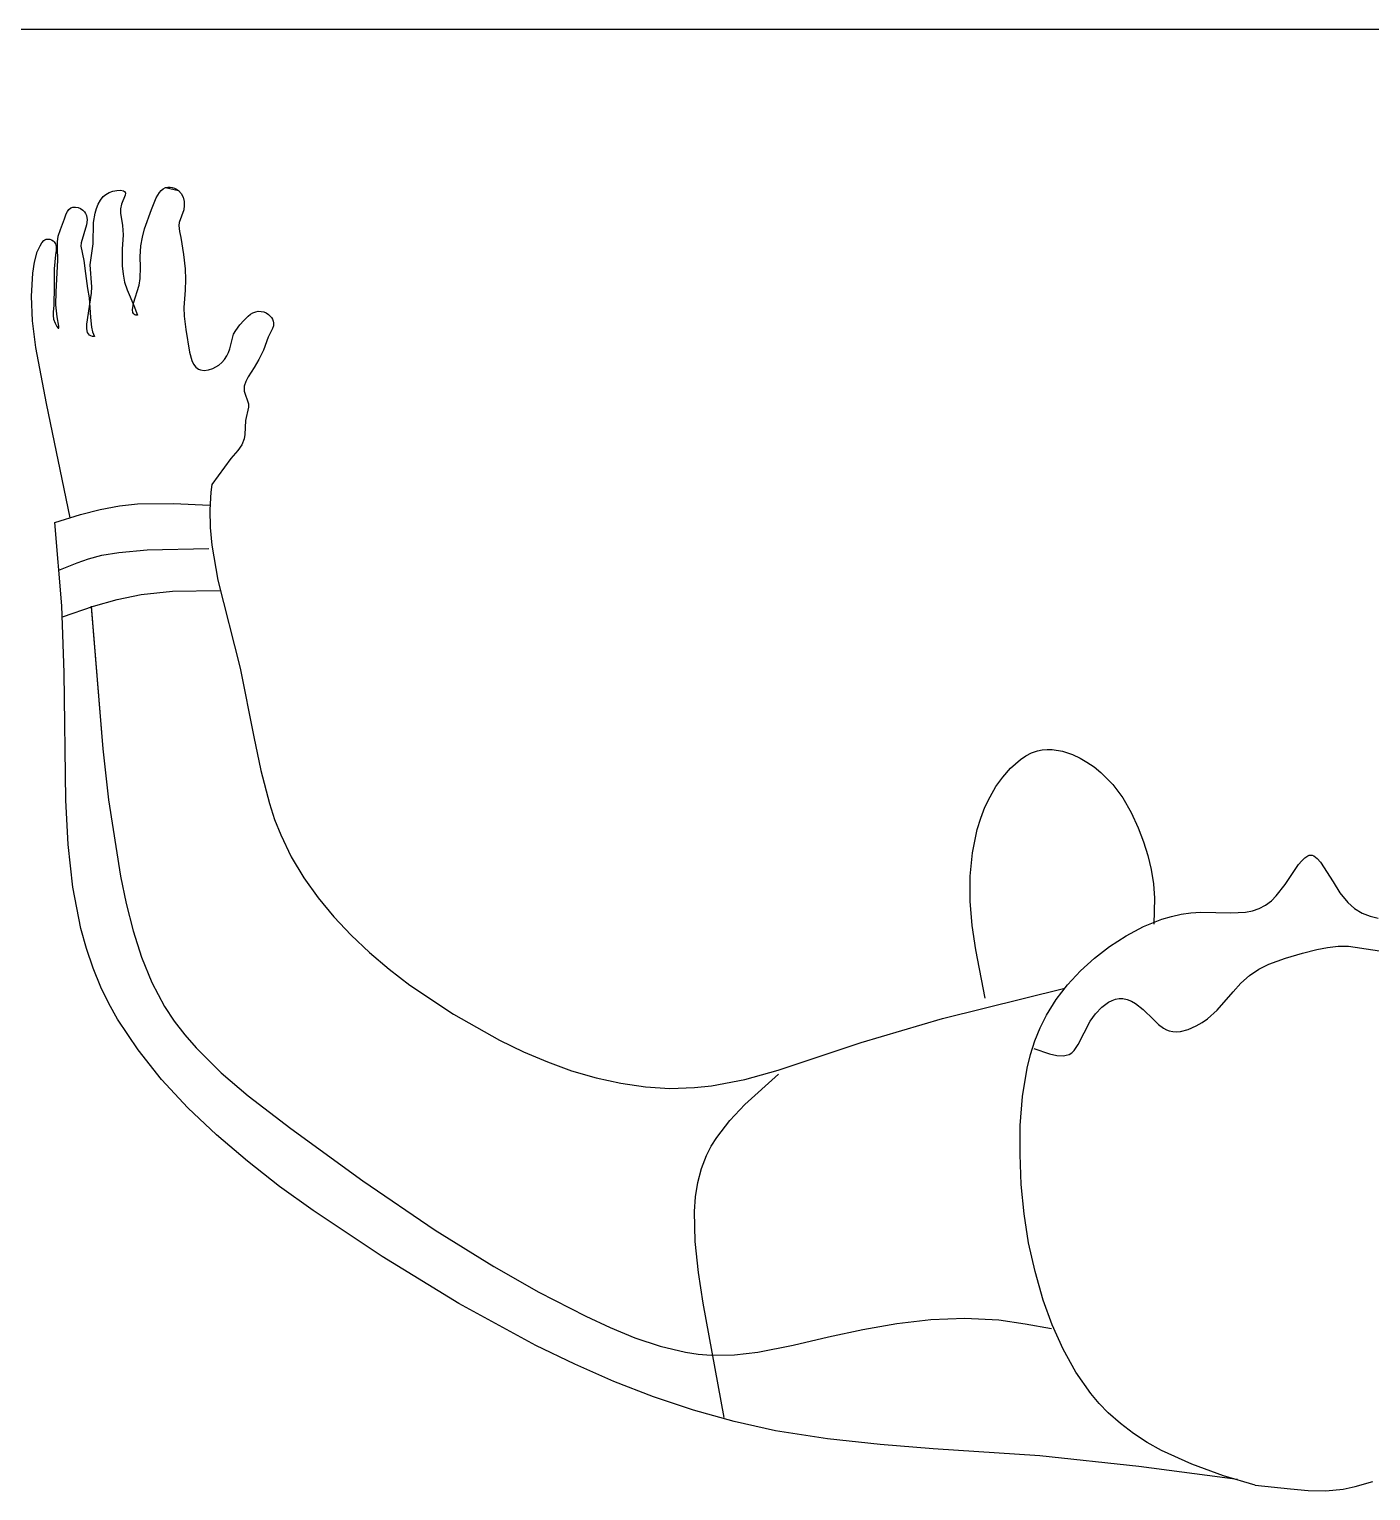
# Model space of a CAD drawing. Header units: metres. Extents: x 151 to 270, y 180 to 223.
# Drawn here: x 175.4217 to 175.6983, y 209.5514 to 209.8528 of the extents above; entities that cross this region are included whole.
import ezdxf

# ---------------------------------------------------------------- set-up
doc = ezdxf.new("R2010")
doc.units = ezdxf.units.M
doc.layers.add('1-AREA DE PRODUCCION', color=7, linetype='Continuous')

msp = doc.modelspace()

# ---------------------------------------------------------------- linework, layer by layer
at = {"layer": '1-AREA DE PRODUCCION', "color": 0}
msp.add_line((174.46996, 209.85282), (175.97515, 209.85282), dxfattribs=at)
at = {"layer": '1-AREA DE PRODUCCION', "color": 0, "lineweight": -2}
for p, q in [((175.4369, 209.81829), (175.43745, 209.81876)), ((175.4369, 209.81829), (175.43745, 209.81876)), ((175.43745, 209.81876), (175.43814, 209.81915)), ((175.43745, 209.81876), (175.43814, 209.81915)), ((175.43814, 209.81915), (175.43891, 209.81942)), ((175.43814, 209.81915), (175.43891, 209.81942)), ((175.43891, 209.81942), (175.43973, 209.81959)), ((175.43891, 209.81942), (175.43973, 209.81959)), ((175.43973, 209.81959), (175.4405, 209.81962)), ((175.43973, 209.81959), (175.4405, 209.81962)), ((175.4405, 209.81962), (175.44112, 209.81951)), ((175.4405, 209.81962), (175.44112, 209.81951)), ((175.44146, 209.81862), (175.44068, 209.81671)), ((175.44146, 209.81862), (175.44068, 209.81671)), ((175.44112, 209.81951), (175.44133, 209.81938)), ((175.44112, 209.81951), (175.44133, 209.81938)), ((175.44133, 209.81938), (175.44141, 209.8193)), ((175.44133, 209.81938), (175.44141, 209.8193)), ((175.44141, 209.8193), (175.44147, 209.81921)), ((175.44141, 209.8193), (175.44147, 209.81921)), ((175.44151, 209.81904), (175.44146, 209.81862)), ((175.44151, 209.81904), (175.44146, 209.81862)), ((175.44147, 209.81921), (175.44151, 209.81904)), ((175.44147, 209.81921), (175.44151, 209.81904)), ((175.44786, 209.81807), (175.44851, 209.81913)), ((175.44786, 209.81807), (175.44851, 209.81913)), ((175.44851, 209.81913), (175.44888, 209.81957)), ((175.44851, 209.81913), (175.44888, 209.81957)), ((175.44888, 209.81957), (175.4493, 209.81992)), ((175.44888, 209.81957), (175.4493, 209.81992)), ((175.4493, 209.81992), (175.44975, 209.82016)), ((175.4493, 209.81992), (175.44975, 209.82016)), ((175.44974, 209.82016), (175.45245, 209.81955)), ((175.44974, 209.82016), (175.45245, 209.81955)), ((175.44975, 209.82016), (175.45026, 209.82028)), ((175.44975, 209.82016), (175.45026, 209.82028)), ((175.45026, 209.82028), (175.45071, 209.82028)), ((175.45026, 209.82028), (175.45071, 209.82028)), ((175.45071, 209.82028), (175.45116, 209.8202)), ((175.45071, 209.82028), (175.45116, 209.8202)), ((175.45116, 209.8202), (175.45161, 209.82005)), ((175.45116, 209.8202), (175.45161, 209.82005)), ((175.45161, 209.82005), (175.45205, 209.81983)), ((175.45161, 209.82005), (175.45205, 209.81983)), ((175.45205, 209.81983), (175.45244, 209.81955)), ((175.45205, 209.81983), (175.45244, 209.81955)), ((175.45244, 209.81955), (175.45301, 209.81892)), ((175.45244, 209.81955), (175.45301, 209.81892)), ((175.45301, 209.81892), (175.45339, 209.81816)), ((175.45301, 209.81892), (175.45339, 209.81816)), ((175.42953, 209.81525), (175.42982, 209.81566)), ((175.42953, 209.81525), (175.42982, 209.81566)), ((175.42982, 209.81566), (175.43021, 209.81596)), ((175.42982, 209.81566), (175.43021, 209.81596)), ((175.43021, 209.81596), (175.43067, 209.81611)), ((175.43021, 209.81596), (175.43067, 209.81611)), ((175.43067, 209.81611), (175.43119, 209.81613)), ((175.43067, 209.81611), (175.43119, 209.81613)), ((175.43119, 209.81613), (175.43174, 209.81604)), ((175.43119, 209.81613), (175.43174, 209.81604)), ((175.43174, 209.81604), (175.43226, 209.81583)), ((175.43174, 209.81604), (175.43226, 209.81583)), ((175.43226, 209.81583), (175.43271, 209.81553)), ((175.43226, 209.81583), (175.43271, 209.81553)), ((175.43523, 209.81488), (175.43551, 209.81583)), ((175.43523, 209.81488), (175.43551, 209.81583)), ((175.43551, 209.81583), (175.43587, 209.81672)), ((175.43551, 209.81583), (175.43587, 209.81672)), ((175.43587, 209.81672), (175.43633, 209.81755)), ((175.43587, 209.81672), (175.43633, 209.81755)), ((175.43633, 209.81755), (175.4369, 209.81829)), ((175.43633, 209.81755), (175.4369, 209.81829)), ((175.44048, 209.81578), (175.44047, 209.81489)), ((175.44048, 209.81578), (175.44047, 209.81489)), ((175.44068, 209.81671), (175.44048, 209.81578)), ((175.44068, 209.81671), (175.44048, 209.81578)), ((175.44542, 209.81164), (175.44685, 209.81563)), ((175.44542, 209.81164), (175.44685, 209.81563)), ((175.44685, 209.81563), (175.44786, 209.81807)), ((175.44685, 209.81563), (175.44786, 209.81807)), ((175.45351, 209.8156), (175.45256, 209.81296)), ((175.45351, 209.8156), (175.45256, 209.81296)), ((175.45339, 209.81816), (175.4536, 209.81732)), ((175.45339, 209.81816), (175.4536, 209.81732)), ((175.45364, 209.81645), (175.45351, 209.8156)), ((175.45364, 209.81645), (175.45351, 209.8156)), ((175.4536, 209.81732), (175.45364, 209.81645)), ((175.4536, 209.81732), (175.45364, 209.81645)), ((175.42807, 209.81152), (175.42891, 209.81369)), ((175.42807, 209.81152), (175.42891, 209.81369)), ((175.42891, 209.81369), (175.4293, 209.81477)), ((175.42891, 209.81369), (175.4293, 209.81477)), ((175.4293, 209.81477), (175.42953, 209.81525)), ((175.4293, 209.81477), (175.42953, 209.81525)), ((175.43271, 209.81553), (175.43303, 209.81519)), ((175.43271, 209.81553), (175.43303, 209.81519)), ((175.43303, 209.81519), (175.43327, 209.8148)), ((175.43303, 209.81519), (175.43327, 209.8148)), ((175.43327, 209.8148), (175.43344, 209.81438)), ((175.43327, 209.8148), (175.43344, 209.81438)), ((175.43344, 209.81438), (175.43358, 209.81348)), ((175.43344, 209.81438), (175.43358, 209.81348)), ((175.43358, 209.81348), (175.43348, 209.81251)), ((175.43358, 209.81348), (175.43348, 209.81251)), ((175.43483, 209.80854), (175.43492, 209.81294)), ((175.43483, 209.80854), (175.43492, 209.81294)), ((175.43492, 209.81294), (175.43523, 209.81488)), ((175.43492, 209.81294), (175.43523, 209.81488)), ((175.44047, 209.81489), (175.44092, 209.81233)), ((175.44047, 209.81489), (175.44092, 209.81233)), ((175.45256, 209.81296), (175.45251, 209.81237)), ((175.45256, 209.81296), (175.45251, 209.81237)), ((175.42516, 209.80952), (175.42551, 209.80954)), ((175.42516, 209.80952), (175.42551, 209.80954)), ((175.42551, 209.80954), (175.42587, 209.8095)), ((175.42551, 209.80954), (175.42587, 209.8095)), ((175.42749, 209.80895), (175.42765, 209.81013)), ((175.42749, 209.80895), (175.42765, 209.81013)), ((175.42765, 209.81013), (175.42807, 209.81152)), ((175.42765, 209.81013), (175.42807, 209.81152)), ((175.43348, 209.81251), (175.43233, 209.80878)), ((175.43348, 209.81251), (175.43233, 209.80878)), ((175.44102, 209.81041), (175.44084, 209.80746)), ((175.44102, 209.81041), (175.44084, 209.80746)), ((175.44092, 209.81233), (175.44102, 209.81041)), ((175.44092, 209.81233), (175.44102, 209.81041)), ((175.44469, 209.80818), (175.44499, 209.80994)), ((175.44469, 209.80818), (175.44499, 209.80994)), ((175.44499, 209.80994), (175.44542, 209.81164)), ((175.44499, 209.80994), (175.44542, 209.81164)), ((175.45251, 209.81237), (175.45266, 209.81112)), ((175.45251, 209.81237), (175.45266, 209.81112)), ((175.45266, 209.81112), (175.45294, 209.80986)), ((175.45266, 209.81112), (175.45294, 209.80986)), ((175.45294, 209.80986), (175.4535, 209.80635)), ((175.45294, 209.80986), (175.4535, 209.80635)), ((175.42274, 209.80476), (175.42327, 209.80689)), ((175.42274, 209.80476), (175.42327, 209.80689)), ((175.42327, 209.80689), (175.4239, 209.80817)), ((175.42327, 209.80689), (175.4239, 209.80817)), ((175.4239, 209.80817), (175.42423, 209.80878)), ((175.4239, 209.80817), (175.42423, 209.80878)), ((175.42423, 209.80878), (175.42464, 209.80925)), ((175.42423, 209.80878), (175.42464, 209.80925)), ((175.42464, 209.80925), (175.42488, 209.80941)), ((175.42464, 209.80925), (175.42488, 209.80941)), ((175.42488, 209.80941), (175.42516, 209.80952)), ((175.42488, 209.80941), (175.42516, 209.80952)), ((175.42587, 209.8095), (175.42623, 209.80938)), ((175.42587, 209.8095), (175.42623, 209.80938)), ((175.42623, 209.80938), (175.42656, 209.8092)), ((175.42623, 209.80938), (175.42656, 209.8092)), ((175.42656, 209.8092), (175.42683, 209.80898)), ((175.42656, 209.8092), (175.42683, 209.80898)), ((175.42683, 209.80898), (175.4271, 209.80854)), ((175.42683, 209.80898), (175.4271, 209.80854)), ((175.42718, 209.80718), (175.42705, 209.8063)), ((175.42718, 209.80718), (175.42705, 209.8063)), ((175.4271, 209.80854), (175.42721, 209.80803)), ((175.4271, 209.80854), (175.42721, 209.80803)), ((175.42721, 209.80803), (175.42718, 209.80718)), ((175.42721, 209.80803), (175.42718, 209.80718)), ((175.42747, 209.80772), (175.42749, 209.80895)), ((175.42747, 209.80772), (175.42749, 209.80895)), ((175.42756, 209.80517), (175.42747, 209.80772)), ((175.42756, 209.80517), (175.42747, 209.80772)), ((175.43233, 209.80878), (175.43232, 209.80806)), ((175.43233, 209.80878), (175.43232, 209.80806)), ((175.43232, 209.80806), (175.43289, 209.80512)), ((175.43232, 209.80806), (175.43289, 209.80512)), ((175.43424, 209.80423), (175.43483, 209.80854)), ((175.43424, 209.80423), (175.43483, 209.80854)), ((175.44084, 209.80746), (175.44083, 209.80402)), ((175.44084, 209.80746), (175.44083, 209.80402)), ((175.44453, 209.80589), (175.44469, 209.80818)), ((175.44453, 209.80589), (175.44469, 209.80818)), ((175.42237, 209.80253), (175.42274, 209.80476)), ((175.42237, 209.80253), (175.42274, 209.80476)), ((175.42705, 209.8063), (175.42677, 209.80339)), ((175.42705, 209.8063), (175.42677, 209.80339)), ((175.42718, 209.79866), (175.42756, 209.80517)), ((175.42718, 209.79866), (175.42756, 209.80517)), ((175.43289, 209.80512), (175.43327, 209.80245)), ((175.43289, 209.80512), (175.43327, 209.80245)), ((175.43456, 209.79972), (175.43424, 209.80423)), ((175.43456, 209.79972), (175.43424, 209.80423)), ((175.44083, 209.80402), (175.44101, 209.80233)), ((175.44083, 209.80402), (175.44101, 209.80233)), ((175.44463, 209.80374), (175.44453, 209.80589)), ((175.44463, 209.80374), (175.44453, 209.80589)), ((175.44456, 209.8014), (175.44463, 209.80374)), ((175.44456, 209.8014), (175.44463, 209.80374)), ((175.4535, 209.80635), (175.45378, 209.80342)), ((175.4535, 209.80635), (175.45378, 209.80342)), ((175.42209, 209.79777), (175.42237, 209.80253)), ((175.42209, 209.79777), (175.42237, 209.80253)), ((175.42677, 209.80339), (175.42683, 209.79971)), ((175.42677, 209.80339), (175.42683, 209.79971)), ((175.43327, 209.80245), (175.43366, 209.79935)), ((175.43327, 209.80245), (175.43366, 209.79935)), ((175.44101, 209.80233), (175.44133, 209.80067)), ((175.44101, 209.80233), (175.44133, 209.80067)), ((175.44133, 209.80067), (175.44182, 209.79906)), ((175.44133, 209.80067), (175.44182, 209.79906)), ((175.4443, 209.80002), (175.44456, 209.8014)), ((175.4443, 209.80002), (175.44456, 209.8014)), ((175.45378, 209.80342), (175.45388, 209.8012)), ((175.45378, 209.80342), (175.45388, 209.8012)), ((175.45388, 209.8012), (175.45381, 209.79899)), ((175.45388, 209.8012), (175.45381, 209.79899)), ((175.42233, 209.79265), (175.42209, 209.79777)), ((175.42233, 209.79265), (175.42209, 209.79777)), ((175.42683, 209.79971), (175.42673, 209.79589)), ((175.42683, 209.79971), (175.42673, 209.79589)), ((175.42713, 209.79595), (175.42718, 209.79866)), ((175.42713, 209.79595), (175.42718, 209.79866)), ((175.43352, 209.79199), (175.43451, 209.79837)), ((175.43352, 209.79199), (175.43451, 209.79837)), ((175.43366, 209.79935), (175.43403, 209.79745)), ((175.43366, 209.79935), (175.43403, 209.79745)), ((175.43451, 209.79837), (175.43456, 209.79972)), ((175.43451, 209.79837), (175.43456, 209.79972)), ((175.44182, 209.79906), (175.44321, 209.79584)), ((175.44182, 209.79906), (175.44321, 209.79584)), ((175.44319, 209.7963), (175.4443, 209.80002)), ((175.44319, 209.7963), (175.4443, 209.80002)), ((175.45381, 209.79899), (175.45353, 209.79545)), ((175.45381, 209.79899), (175.45353, 209.79545)), ((175.42658, 209.79448), (175.42657, 209.79376)), ((175.42658, 209.79448), (175.42657, 209.79376)), ((175.42673, 209.79589), (175.42658, 209.79448)), ((175.42673, 209.79589), (175.42658, 209.79448)), ((175.42744, 209.79351), (175.42713, 209.79595)), ((175.42744, 209.79351), (175.42713, 209.79595)), ((175.43403, 209.79745), (175.43429, 209.7934)), ((175.43403, 209.79745), (175.43429, 209.7934)), ((175.44298, 209.79493), (175.44319, 209.7963)), ((175.44298, 209.79493), (175.44319, 209.7963)), ((175.44304, 209.79441), (175.44298, 209.79493)), ((175.44304, 209.79441), (175.44298, 209.79493)), ((175.44321, 209.79584), (175.44395, 209.79382)), ((175.44321, 209.79584), (175.44395, 209.79382)), ((175.45353, 209.79545), (175.45362, 209.79363)), ((175.45353, 209.79545), (175.45362, 209.79363)), ((175.46779, 209.79436), (175.46836, 209.79457)), ((175.46779, 209.79436), (175.46836, 209.79457)), ((175.46836, 209.79457), (175.4689, 209.79466)), ((175.46836, 209.79457), (175.4689, 209.79466)), ((175.4689, 209.79466), (175.46946, 209.79464)), ((175.4689, 209.79466), (175.46946, 209.79464)), ((175.46946, 209.79464), (175.47002, 209.79453)), ((175.46946, 209.79464), (175.47002, 209.79453)), ((175.47002, 209.79453), (175.47055, 209.79431)), ((175.47002, 209.79453), (175.47055, 209.79431)), ((175.423, 209.78721), (175.42233, 209.79265)), ((175.423, 209.78721), (175.42233, 209.79265)), ((175.42657, 209.79376), (175.42669, 209.79301)), ((175.42657, 209.79376), (175.42669, 209.79301)), ((175.42669, 209.79301), (175.42697, 209.79221)), ((175.42669, 209.79301), (175.42697, 209.79221)), ((175.42697, 209.79221), (175.42733, 209.79154)), ((175.42697, 209.79221), (175.42733, 209.79154)), ((175.42733, 209.79154), (175.42765, 209.79117)), ((175.42733, 209.79154), (175.42765, 209.79117)), ((175.42776, 209.79155), (175.42744, 209.79351)), ((175.42776, 209.79155), (175.42744, 209.79351)), ((175.42775, 209.79123), (175.42776, 209.79155)), ((175.42775, 209.79123), (175.42776, 209.79155)), ((175.43353, 209.79104), (175.43352, 209.79199)), ((175.43353, 209.79104), (175.43352, 209.79199)), ((175.43429, 209.7934), (175.4345, 209.79138)), ((175.43429, 209.7934), (175.4345, 209.79138)), ((175.44313, 209.7942), (175.44304, 209.79441)), ((175.44313, 209.7942), (175.44304, 209.79441)), ((175.44326, 209.79403), (175.44313, 209.7942)), ((175.44326, 209.79403), (175.44313, 209.7942)), ((175.44344, 209.79391), (175.44326, 209.79403)), ((175.44344, 209.79391), (175.44326, 209.79403)), ((175.44367, 209.79384), (175.44344, 209.79391)), ((175.44367, 209.79384), (175.44344, 209.79391)), ((175.44395, 209.79382), (175.44367, 209.79384)), ((175.44395, 209.79382), (175.44367, 209.79384)), ((175.45362, 209.79363), (175.45396, 209.79092)), ((175.45362, 209.79363), (175.45396, 209.79092)), ((175.46423, 209.79072), (175.46508, 209.79184)), ((175.46423, 209.79072), (175.46508, 209.79184)), ((175.46508, 209.79184), (175.46589, 209.79276)), ((175.46508, 209.79184), (175.46589, 209.79276)), ((175.46589, 209.79276), (175.46678, 209.79365)), ((175.46589, 209.79276), (175.46678, 209.79365)), ((175.46678, 209.79365), (175.46727, 209.79404)), ((175.46678, 209.79365), (175.46727, 209.79404)), ((175.46727, 209.79404), (175.46779, 209.79436)), ((175.46727, 209.79404), (175.46779, 209.79436)), ((175.47055, 209.79431), (175.47103, 209.79401)), ((175.47055, 209.79431), (175.47103, 209.79401)), ((175.47103, 209.79401), (175.47162, 209.79338)), ((175.47103, 209.79401), (175.47162, 209.79338)), ((175.47162, 209.79338), (175.47184, 209.79302)), ((175.47162, 209.79338), (175.47184, 209.79302)), ((175.47184, 209.79302), (175.47198, 209.79264)), ((175.47184, 209.79302), (175.47198, 209.79264)), ((175.47202, 209.79166), (175.47184, 209.79107)), ((175.47202, 209.79166), (175.47184, 209.79107)), ((175.47198, 209.79264), (175.47206, 209.79225)), ((175.47198, 209.79264), (175.47206, 209.79225)), ((175.47206, 209.79225), (175.47202, 209.79166)), ((175.47206, 209.79225), (175.47202, 209.79166)), ((175.42765, 209.79117), (175.42767, 209.79116)), ((175.42765, 209.79117), (175.42767, 209.79116)), ((175.42767, 209.79116), (175.42769, 209.79116)), ((175.42767, 209.79116), (175.42769, 209.79116)), ((175.42769, 209.79116), (175.4277, 209.79116)), ((175.42769, 209.79116), (175.4277, 209.79116)), ((175.4277, 209.79116), (175.42771, 209.79117)), ((175.4277, 209.79116), (175.42771, 209.79117)), ((175.42771, 209.79117), (175.42773, 209.79119)), ((175.42771, 209.79117), (175.42773, 209.79119)), ((175.42773, 209.79119), (175.42775, 209.79123)), ((175.42773, 209.79119), (175.42775, 209.79123)), ((175.4337, 209.79028), (175.43353, 209.79104)), ((175.4337, 209.79028), (175.43353, 209.79104)), ((175.43385, 209.78998), (175.4337, 209.79028)), ((175.43385, 209.78998), (175.4337, 209.79028)), ((175.43406, 209.78973), (175.43385, 209.78998)), ((175.43406, 209.78973), (175.43385, 209.78998)), ((175.43434, 209.78956), (175.43406, 209.78973)), ((175.43434, 209.78956), (175.43406, 209.78973)), ((175.43468, 209.78945), (175.43434, 209.78956)), ((175.43468, 209.78945), (175.43434, 209.78956)), ((175.4345, 209.79138), (175.43473, 209.79039)), ((175.4345, 209.79138), (175.43473, 209.79039)), ((175.43509, 209.78942), (175.43468, 209.78945)), ((175.43509, 209.78942), (175.43468, 209.78945)), ((175.43473, 209.79039), (175.43509, 209.78942)), ((175.43473, 209.79039), (175.43509, 209.78942)), ((175.45396, 209.79092), (175.4547, 209.78621)), ((175.45396, 209.79092), (175.4547, 209.78621)), ((175.463, 209.78693), (175.46378, 209.7899)), ((175.463, 209.78693), (175.46378, 209.7899)), ((175.46378, 209.7899), (175.46423, 209.79072)), ((175.46378, 209.7899), (175.46423, 209.79072)), ((175.47094, 209.78931), (175.47, 209.78662)), ((175.47094, 209.78931), (175.47, 209.78662)), ((175.47184, 209.79107), (175.47094, 209.78931)), ((175.47184, 209.79107), (175.47094, 209.78931)), ((175.42521, 209.77562), (175.423, 209.78721)), ((175.42521, 209.77562), (175.423, 209.78721)), ((175.4547, 209.78621), (175.4552, 209.78453)), ((175.4547, 209.78621), (175.4552, 209.78453)), ((175.46194, 209.78474), (175.46239, 209.78543)), ((175.46194, 209.78474), (175.46239, 209.78543)), ((175.46239, 209.78543), (175.46274, 209.78616)), ((175.46239, 209.78543), (175.46274, 209.78616)), ((175.46274, 209.78616), (175.463, 209.78693)), ((175.46274, 209.78616), (175.463, 209.78693)), ((175.47, 209.78662), (175.46904, 209.7847)), ((175.47, 209.78662), (175.46904, 209.7847)), ((175.4552, 209.78453), (175.45556, 209.78378)), ((175.4552, 209.78453), (175.45556, 209.78378)), ((175.45556, 209.78378), (175.45602, 209.78315)), ((175.45556, 209.78378), (175.45602, 209.78315)), ((175.45602, 209.78315), (175.45629, 209.7829)), ((175.45602, 209.78315), (175.45629, 209.7829)), ((175.45629, 209.7829), (175.45659, 209.78271)), ((175.45629, 209.7829), (175.45659, 209.78271)), ((175.45659, 209.78271), (175.45695, 209.78257)), ((175.45659, 209.78271), (175.45695, 209.78257)), ((175.45695, 209.78257), (175.45775, 209.78246)), ((175.45695, 209.78257), (175.45775, 209.78246)), ((175.45775, 209.78246), (175.45862, 209.78258)), ((175.45775, 209.78246), (175.45862, 209.78258)), ((175.45862, 209.78258), (175.45951, 209.78286)), ((175.45862, 209.78258), (175.45951, 209.78286)), ((175.45951, 209.78286), (175.46073, 209.78355)), ((175.45951, 209.78286), (175.46073, 209.78355)), ((175.46073, 209.78355), (175.46139, 209.78411)), ((175.46073, 209.78355), (175.46139, 209.78411)), ((175.46139, 209.78411), (175.46194, 209.78474)), ((175.46139, 209.78411), (175.46194, 209.78474)), ((175.46806, 209.78305), (175.46682, 209.78116)), ((175.46806, 209.78305), (175.46682, 209.78116)), ((175.46904, 209.7847), (175.46806, 209.78305)), ((175.46904, 209.7847), (175.46806, 209.78305)), ((175.46631, 209.78018), (175.466, 209.77919)), ((175.46631, 209.78018), (175.466, 209.77919)), ((175.46682, 209.78116), (175.46631, 209.78018)), ((175.46682, 209.78116), (175.46631, 209.78018)), ((175.466, 209.77919), (175.46595, 209.7787)), ((175.466, 209.77919), (175.46595, 209.7787)), ((175.46595, 209.7787), (175.46599, 209.7782)), ((175.46595, 209.7787), (175.46599, 209.7782)), ((175.46599, 209.7782), (175.46686, 209.77554)), ((175.46599, 209.7782), (175.46686, 209.77554)), ((175.43012, 209.75206), (175.42521, 209.77562)), ((175.46688, 209.77487), (175.46626, 209.77214)), ((175.46688, 209.77487), (175.46626, 209.77214)), ((175.46686, 209.77554), (175.46688, 209.77487)), ((175.46626, 209.77214), (175.46614, 209.76923)), ((175.46626, 209.77214), (175.46614, 209.76923)), ((175.46599, 209.76835), (175.46552, 209.76711)), ((175.46599, 209.76835), (175.46552, 209.76711)), ((175.46614, 209.76923), (175.46599, 209.76835)), ((175.46614, 209.76923), (175.46599, 209.76835)), ((175.4647, 209.76592), (175.46324, 209.7643)), ((175.46552, 209.76711), (175.4647, 209.76592)), ((175.46552, 209.76711), (175.4647, 209.76592)), ((175.46324, 209.7643), (175.45933, 209.75892)), ((175.45933, 209.75893), (175.45912, 209.75736)), ((175.45933, 209.75893), (175.45912, 209.75736)), ((175.45912, 209.75736), (175.45887, 209.75371)), ((175.45912, 209.75736), (175.45887, 209.75371)), ((175.42693, 209.75108), (175.43225, 209.75272)), ((175.42693, 209.75108), (175.43225, 209.75272)), ((175.43225, 209.75272), (175.43626, 209.75378)), ((175.43225, 209.75272), (175.43626, 209.75378)), ((175.43626, 209.75378), (175.4403, 209.75456)), ((175.43626, 209.75378), (175.4403, 209.75456)), ((175.4403, 209.75456), (175.44397, 209.75495)), ((175.4403, 209.75456), (175.44397, 209.75495)), ((175.44397, 209.75495), (175.4514, 209.75504)), ((175.44397, 209.75495), (175.4514, 209.75504)), ((175.4514, 209.75504), (175.45889, 209.75466)), ((175.4514, 209.75504), (175.45889, 209.75466)), ((175.45887, 209.75371), (175.45894, 209.75008)), ((175.45887, 209.75371), (175.45894, 209.75008)), ((175.42836, 209.73388), (175.42693, 209.75108)), ((175.45894, 209.75008), (175.45928, 209.74645)), ((175.45894, 209.75008), (175.45928, 209.74645)), ((175.45928, 209.74645), (175.46056, 209.73922)), ((175.45928, 209.74645), (175.46056, 209.73922)), ((175.43155, 209.74279), (175.43391, 209.74363)), ((175.43155, 209.74279), (175.43391, 209.74363)), ((175.43391, 209.74363), (175.43666, 209.74435)), ((175.43391, 209.74363), (175.43666, 209.74435)), ((175.43666, 209.74435), (175.4401, 209.74494)), ((175.43666, 209.74435), (175.4401, 209.74494)), ((175.4401, 209.74494), (175.44598, 209.74547)), ((175.4401, 209.74494), (175.44598, 209.74547)), ((175.44598, 209.74547), (175.45868, 209.74576)), ((175.44598, 209.74547), (175.45868, 209.74576)), ((175.42775, 209.74128), (175.43155, 209.74279)), ((175.46056, 209.73922), (175.46516, 209.72103)), ((175.46056, 209.73922), (175.46516, 209.72103)), ((175.43494, 209.73384), (175.43981, 209.73524)), ((175.43494, 209.73384), (175.43981, 209.73524)), ((175.43981, 209.73524), (175.44475, 209.73627)), ((175.43981, 209.73524), (175.44475, 209.73627)), ((175.44475, 209.73627), (175.45122, 209.73691)), ((175.44475, 209.73627), (175.45122, 209.73691)), ((175.45122, 209.73691), (175.46105, 209.73707)), ((175.45122, 209.73691), (175.46105, 209.73707)), ((175.42884, 209.72012), (175.42836, 209.73388)), ((175.42884, 209.72012), (175.42836, 209.73388)), ((175.42849, 209.73163), (175.43494, 209.73384)), ((175.42849, 209.73163), (175.43494, 209.73384)), ((175.43442, 209.73387), (175.43682, 209.7044)), ((175.43444, 209.73367), (175.43682, 209.7044)), ((175.42917, 209.6938), (175.42884, 209.72012)), ((175.42917, 209.6938), (175.42884, 209.72012)), ((175.46516, 209.72103), (175.46799, 209.7069)), ((175.46516, 209.72103), (175.46799, 209.7069)), ((175.43682, 209.7044), (175.438, 209.69391)), ((175.43682, 209.7044), (175.438, 209.69391)), ((175.46799, 209.7069), (175.46942, 209.69994)), ((175.46799, 209.7069), (175.46942, 209.69994)), ((175.62958, 209.70401), (175.63058, 209.70421)), ((175.62958, 209.70401), (175.63058, 209.70421)), ((175.63058, 209.70421), (175.6316, 209.7043)), ((175.63058, 209.70421), (175.6316, 209.7043)), ((175.6316, 209.7043), (175.63265, 209.70427)), ((175.6316, 209.7043), (175.63265, 209.70427)), ((175.63265, 209.70427), (175.63475, 209.70392)), ((175.63265, 209.70427), (175.63475, 209.70392)), ((175.62406, 209.7004), (175.62609, 209.70221)), ((175.62406, 209.7004), (175.62609, 209.70221)), ((175.62609, 209.70221), (175.6272, 209.70296)), ((175.62609, 209.70221), (175.6272, 209.70296)), ((175.6272, 209.70296), (175.62836, 209.70357)), ((175.6272, 209.70296), (175.62836, 209.70357)), ((175.62836, 209.70357), (175.62958, 209.70401)), ((175.62836, 209.70357), (175.62958, 209.70401)), ((175.63475, 209.70392), (175.63684, 209.70322)), ((175.63475, 209.70392), (175.63684, 209.70322)), ((175.63684, 209.70322), (175.63836, 209.70251)), ((175.63684, 209.70322), (175.63836, 209.70251)), ((175.63836, 209.70251), (175.6398, 209.70169)), ((175.63836, 209.70251), (175.6398, 209.70169)), ((175.6398, 209.70169), (175.64128, 209.70067)), ((175.6398, 209.70169), (175.64128, 209.70067)), ((175.46942, 209.69994), (175.47119, 209.69316)), ((175.46942, 209.69994), (175.47119, 209.69316)), ((175.62103, 209.69662), (175.62245, 209.69858)), ((175.62103, 209.69662), (175.62245, 209.69858)), ((175.62245, 209.69858), (175.62406, 209.7004)), ((175.62245, 209.69858), (175.62406, 209.7004)), ((175.64128, 209.70067), (175.64266, 209.69956)), ((175.64128, 209.70067), (175.64266, 209.69956)), ((175.64266, 209.69956), (175.6451, 209.69707)), ((175.64266, 209.69956), (175.6451, 209.69707)), ((175.6198, 209.69454), (175.62103, 209.69662)), ((175.6198, 209.69454), (175.62103, 209.69662)), ((175.6451, 209.69707), (175.64717, 209.69428)), ((175.6451, 209.69707), (175.64717, 209.69428)), ((175.42967, 209.68469), (175.42917, 209.6938)), ((175.42967, 209.68469), (175.42917, 209.6938)), ((175.438, 209.69391), (175.44048, 209.67814)), ((175.438, 209.69391), (175.44048, 209.67814)), ((175.47119, 209.69316), (175.47227, 209.68987)), ((175.47119, 209.69316), (175.47227, 209.68987)), ((175.61788, 209.69011), (175.61876, 209.69237)), ((175.61788, 209.69011), (175.61876, 209.69237)), ((175.61876, 209.69237), (175.6198, 209.69454)), ((175.61876, 209.69237), (175.6198, 209.69454)), ((175.64717, 209.69428), (175.64892, 209.69126)), ((175.64717, 209.69428), (175.64892, 209.69126)), ((175.47227, 209.68987), (175.47353, 209.68666)), ((175.47227, 209.68987), (175.47353, 209.68666)), ((175.61717, 209.68778), (175.61788, 209.69011)), ((175.61717, 209.68778), (175.61788, 209.69011)), ((175.64892, 209.69126), (175.65039, 209.68809)), ((175.64892, 209.69126), (175.65039, 209.68809)), ((175.47353, 209.68666), (175.4757, 209.68216)), ((175.47353, 209.68666), (175.4757, 209.68216)), ((175.61618, 209.68299), (175.61717, 209.68778)), ((175.61618, 209.68299), (175.61717, 209.68778)), ((175.65039, 209.68809), (175.65147, 209.68527)), ((175.65039, 209.68809), (175.65147, 209.68527)), ((175.43066, 209.67588), (175.42967, 209.68469)), ((175.43066, 209.67588), (175.42967, 209.68469)), ((175.61573, 209.67814), (175.61618, 209.68299)), ((175.61573, 209.67814), (175.61618, 209.68299)), ((175.65147, 209.68527), (175.65235, 209.6824)), ((175.65147, 209.68527), (175.65235, 209.6824)), ((175.4757, 209.68216), (175.47827, 209.67784)), ((175.4757, 209.68216), (175.47827, 209.67784)), ((175.65235, 209.6824), (175.65303, 209.6795)), ((175.65235, 209.6824), (175.65303, 209.6795)), ((175.68067, 209.67643), (175.68345, 209.68056)), ((175.68067, 209.67643), (175.68345, 209.68056)), ((175.68345, 209.68056), (175.68409, 209.68135)), ((175.68345, 209.68056), (175.68409, 209.68135)), ((175.68409, 209.68135), (175.68471, 209.68197)), ((175.68409, 209.68135), (175.68471, 209.68197)), ((175.68471, 209.68197), (175.68532, 209.68237)), ((175.68471, 209.68197), (175.68532, 209.68237)), ((175.68532, 209.68237), (175.68562, 209.68247)), ((175.68532, 209.68237), (175.68562, 209.68247)), ((175.68562, 209.68247), (175.68592, 209.68251)), ((175.68562, 209.68247), (175.68592, 209.68251)), ((175.68592, 209.68251), (175.68627, 209.68246)), ((175.68592, 209.68251), (175.68627, 209.68246)), ((175.68627, 209.68246), (175.68661, 209.68233)), ((175.68627, 209.68246), (175.68661, 209.68233)), ((175.68661, 209.68233), (175.68729, 209.68181)), ((175.68661, 209.68233), (175.68729, 209.68181)), ((175.68729, 209.68181), (175.68798, 209.68103)), ((175.68729, 209.68181), (175.68798, 209.68103)), ((175.68798, 209.68103), (175.69055, 209.67698)), ((175.68798, 209.68103), (175.69055, 209.67698)), ((175.44048, 209.67814), (175.44165, 209.6725)), ((175.44048, 209.67814), (175.44165, 209.6725)), ((175.47827, 209.67784), (175.48121, 209.67371)), ((175.47827, 209.67784), (175.48121, 209.67371)), ((175.61573, 209.67301), (175.61573, 209.67814)), ((175.61573, 209.67301), (175.61573, 209.67814)), ((175.65303, 209.6795), (175.65349, 209.67655)), ((175.65303, 209.6795), (175.65349, 209.67655)), ((175.69055, 209.67698), (175.69198, 209.67473)), ((175.69055, 209.67698), (175.69198, 209.67473)), ((175.43232, 209.66738), (175.43066, 209.67588)), ((175.43232, 209.66738), (175.43066, 209.67588)), ((175.65349, 209.67655), (175.6537, 209.67359)), ((175.65349, 209.67655), (175.6537, 209.67359)), ((175.67786, 209.67308), (175.67885, 209.67407)), ((175.67786, 209.67308), (175.67885, 209.67407)), ((175.67885, 209.67407), (175.68067, 209.67643)), ((175.67885, 209.67407), (175.68067, 209.67643)), ((175.69198, 209.67473), (175.69357, 209.67274)), ((175.69198, 209.67473), (175.69357, 209.67274)), ((175.44165, 209.6725), (175.44307, 209.66691)), ((175.44165, 209.6725), (175.44307, 209.66691)), ((175.48121, 209.67371), (175.48447, 209.66976)), ((175.48121, 209.67371), (175.48447, 209.66976)), ((175.61615, 209.66795), (175.61573, 209.67301)), ((175.61615, 209.66795), (175.61573, 209.67301)), ((175.6537, 209.67359), (175.65359, 209.66825)), ((175.6537, 209.67359), (175.65359, 209.66825)), ((175.67247, 209.67075), (175.67391, 209.67103)), ((175.67247, 209.67075), (175.67391, 209.67103)), ((175.67391, 209.67103), (175.6753, 209.67148)), ((175.67391, 209.67103), (175.6753, 209.67148)), ((175.6753, 209.67148), (175.67662, 209.67215)), ((175.6753, 209.67148), (175.67662, 209.67215)), ((175.67662, 209.67215), (175.67786, 209.67308)), ((175.67662, 209.67215), (175.67786, 209.67308)), ((175.69357, 209.67274), (175.695, 209.67149)), ((175.69357, 209.67274), (175.695, 209.67149)), ((175.695, 209.67149), (175.69654, 209.67056)), ((175.695, 209.67149), (175.69654, 209.67056)), ((175.48447, 209.66976), (175.48803, 209.66599)), ((175.48447, 209.66976), (175.48803, 209.66599)), ((175.61687, 209.66294), (175.61615, 209.66795)), ((175.61687, 209.66294), (175.61615, 209.66795)), ((175.65148, 209.66779), (175.65526, 209.66929)), ((175.65148, 209.66779), (175.65526, 209.66929)), ((175.65526, 209.66929), (175.65721, 209.66986)), ((175.65526, 209.66929), (175.65721, 209.66986)), ((175.65721, 209.66986), (175.65921, 209.67029)), ((175.65721, 209.66986), (175.65921, 209.67029)), ((175.65921, 209.67029), (175.66124, 209.67058)), ((175.65921, 209.67029), (175.66124, 209.67058)), ((175.66124, 209.67058), (175.66331, 209.67072)), ((175.66124, 209.67058), (175.66331, 209.67072)), ((175.66331, 209.67072), (175.66947, 209.67058)), ((175.66331, 209.67072), (175.66947, 209.67058)), ((175.66947, 209.67058), (175.67247, 209.67075)), ((175.66947, 209.67058), (175.67247, 209.67075)), ((175.69654, 209.67056), (175.69817, 209.66993)), ((175.69654, 209.67056), (175.69817, 209.66993)), ((175.69817, 209.66993), (175.69988, 209.66952)), ((175.69817, 209.66993), (175.69988, 209.66952)), ((175.43345, 209.66326), (175.43232, 209.66738)), ((175.43345, 209.66326), (175.43232, 209.66738)), ((175.44307, 209.66691), (175.44481, 209.66145)), ((175.44307, 209.66691), (175.44481, 209.66145)), ((175.48803, 209.66599), (175.49185, 209.66239)), ((175.48803, 209.66599), (175.49185, 209.66239)), ((175.64442, 209.66362), (175.64786, 209.66588)), ((175.64442, 209.66362), (175.64786, 209.66588)), ((175.64786, 209.66588), (175.65148, 209.66779)), ((175.64786, 209.66588), (175.65148, 209.66779)), ((175.43483, 209.65921), (175.43345, 209.66326)), ((175.43483, 209.65921), (175.43345, 209.66326)), ((175.49185, 209.66239), (175.49591, 209.65896)), ((175.49185, 209.66239), (175.49591, 209.65896)), ((175.61882, 209.65299), (175.61687, 209.66294)), ((175.61882, 209.65299), (175.61687, 209.66294)), ((175.64132, 209.66122), (175.64442, 209.66362)), ((175.64132, 209.66122), (175.64442, 209.66362)), ((175.68074, 209.66122), (175.68428, 209.66225)), ((175.68074, 209.66122), (175.68428, 209.66225)), ((175.68428, 209.66225), (175.68721, 209.66302)), ((175.68428, 209.66225), (175.68721, 209.66302)), ((175.68721, 209.66302), (175.68939, 209.66347)), ((175.68721, 209.66302), (175.68939, 209.66347)), ((175.68939, 209.66347), (175.69157, 209.66371)), ((175.68939, 209.66347), (175.69157, 209.66371)), ((175.69157, 209.66371), (175.69371, 209.66369)), ((175.69157, 209.66371), (175.69371, 209.66369)), ((175.69371, 209.66369), (175.70241, 209.66239)), ((175.69371, 209.66369), (175.70241, 209.66239)), ((175.43645, 209.65526), (175.43483, 209.65921)), ((175.43645, 209.65526), (175.43483, 209.65921)), ((175.44481, 209.66145), (175.44695, 209.65621)), ((175.44481, 209.66145), (175.44695, 209.65621)), ((175.49591, 209.65896), (175.50017, 209.65571)), ((175.49591, 209.65896), (175.50017, 209.65571)), ((175.63843, 209.6586), (175.64132, 209.66122)), ((175.63843, 209.6586), (175.64132, 209.66122)), ((175.67331, 209.6577), (175.67522, 209.65897)), ((175.67331, 209.6577), (175.67522, 209.65897)), ((175.67522, 209.65897), (175.67733, 209.66)), ((175.67522, 209.65897), (175.67733, 209.66)), ((175.67733, 209.66), (175.68074, 209.66122)), ((175.67733, 209.66), (175.68074, 209.66122)), ((175.44695, 209.65621), (175.44958, 209.65126)), ((175.44695, 209.65621), (175.44958, 209.65126)), ((175.63579, 209.65576), (175.63843, 209.6586)), ((175.63579, 209.65576), (175.63843, 209.6586)), ((175.66995, 209.6543), (175.67155, 209.6561)), ((175.66995, 209.6543), (175.67155, 209.6561)), ((175.67155, 209.6561), (175.67331, 209.6577)), ((175.67155, 209.6561), (175.67331, 209.6577)), ((175.43808, 209.65193), (175.43645, 209.65526)), ((175.43808, 209.65193), (175.43645, 209.65526)), ((175.50017, 209.65571), (175.50914, 209.6497)), ((175.50017, 209.65571), (175.50914, 209.6497)), ((175.60999, 209.64877), (175.63522, 209.65508)), ((175.60999, 209.64877), (175.63522, 209.65508)), ((175.63344, 209.65272), (175.63579, 209.65576)), ((175.63344, 209.65272), (175.63579, 209.65576)), ((175.64571, 209.65278), (175.64646, 209.65291)), ((175.64571, 209.65278), (175.64646, 209.65291)), ((175.64646, 209.65291), (175.64722, 209.65291)), ((175.64646, 209.65291), (175.64722, 209.65291)), ((175.64722, 209.65291), (175.64809, 209.65274)), ((175.64722, 209.65291), (175.64809, 209.65274)), ((175.66663, 209.65052), (175.66995, 209.6543)), ((175.66663, 209.65052), (175.66995, 209.6543)), ((175.43989, 209.64867), (175.43808, 209.65193)), ((175.43989, 209.64867), (175.43808, 209.65193)), ((175.44958, 209.65126), (175.45154, 209.64828)), ((175.44958, 209.65126), (175.45154, 209.64828)), ((175.63144, 209.64947), (175.63344, 209.65272)), ((175.63144, 209.64947), (175.63344, 209.65272)), ((175.64048, 209.64823), (175.64158, 209.64979)), ((175.64048, 209.64823), (175.64158, 209.64979)), ((175.64158, 209.64979), (175.64284, 209.65112)), ((175.64158, 209.64979), (175.64284, 209.65112)), ((175.64284, 209.65112), (175.64423, 209.65215)), ((175.64284, 209.65112), (175.64423, 209.65215)), ((175.64423, 209.65215), (175.64496, 209.65252)), ((175.64423, 209.65215), (175.64496, 209.65252)), ((175.64496, 209.65252), (175.64571, 209.65278)), ((175.64496, 209.65252), (175.64571, 209.65278)), ((175.64809, 209.65274), (175.64896, 209.6524)), ((175.64809, 209.65274), (175.64896, 209.6524)), ((175.64896, 209.6524), (175.6498, 209.65192)), ((175.64896, 209.6524), (175.6498, 209.65192)), ((175.6498, 209.65192), (175.6514, 209.65067)), ((175.6498, 209.65192), (175.6514, 209.65067)), ((175.6514, 209.65067), (175.65351, 209.64857)), ((175.6514, 209.65067), (175.65351, 209.64857)), ((175.66465, 209.64876), (175.66663, 209.65052)), ((175.66465, 209.64876), (175.66663, 209.65052)), ((175.44409, 209.64233), (175.43989, 209.64867)), ((175.44409, 209.64233), (175.43989, 209.64867)), ((175.45154, 209.64828), (175.45371, 209.64544)), ((175.45154, 209.64828), (175.45371, 209.64544)), ((175.50914, 209.6497), (175.51867, 209.64431)), ((175.50914, 209.6497), (175.51867, 209.64431)), ((175.59322, 209.64384), (175.60999, 209.64877)), ((175.59322, 209.64384), (175.60999, 209.64877)), ((175.62906, 209.64418), (175.63015, 209.64688)), ((175.62906, 209.64418), (175.63015, 209.64688)), ((175.63015, 209.64688), (175.63144, 209.64947)), ((175.63015, 209.64688), (175.63144, 209.64947)), ((175.63801, 209.64343), (175.64048, 209.64823)), ((175.63801, 209.64343), (175.64048, 209.64823)), ((175.65351, 209.64857), (175.65454, 209.6476)), ((175.65351, 209.64857), (175.65454, 209.6476)), ((175.65454, 209.6476), (175.6556, 209.6468)), ((175.65454, 209.6476), (175.6556, 209.6468)), ((175.6556, 209.6468), (175.65617, 209.64649)), ((175.6556, 209.6468), (175.65617, 209.64649)), ((175.6607, 209.64655), (175.66234, 209.64727)), ((175.6607, 209.64655), (175.66234, 209.64727)), ((175.66234, 209.64727), (175.66353, 209.64797)), ((175.66234, 209.64727), (175.66353, 209.64797)), ((175.66353, 209.64797), (175.66465, 209.64876)), ((175.66353, 209.64797), (175.66465, 209.64876)), ((175.45371, 209.64544), (175.45606, 209.64272)), ((175.45371, 209.64544), (175.45606, 209.64272)), ((175.51867, 209.64431), (175.52356, 209.64195)), ((175.51867, 209.64431), (175.52356, 209.64195)), ((175.5761, 209.63812), (175.59322, 209.64384)), ((175.5761, 209.63812), (175.59322, 209.64384)), ((175.62818, 209.64141), (175.62906, 209.64418)), ((175.62818, 209.64141), (175.62906, 209.64418)), ((175.65617, 209.64649), (175.65675, 209.64626)), ((175.65617, 209.64649), (175.65675, 209.64626)), ((175.65675, 209.64626), (175.65749, 209.6461)), ((175.65675, 209.64626), (175.65749, 209.6461)), ((175.65749, 209.6461), (175.65826, 209.64606)), ((175.65749, 209.6461), (175.65826, 209.64606)), ((175.65826, 209.64606), (175.65906, 209.64613)), ((175.65826, 209.64606), (175.65906, 209.64613)), ((175.65906, 209.64613), (175.6607, 209.64655)), ((175.65906, 209.64613), (175.6607, 209.64655)), ((175.44894, 209.63625), (175.44409, 209.64233)), ((175.44894, 209.63625), (175.44409, 209.64233)), ((175.45606, 209.64272), (175.46121, 209.63761)), ((175.45606, 209.64272), (175.46121, 209.63761)), ((175.52356, 209.64195), (175.52851, 209.63985)), ((175.52356, 209.64195), (175.52851, 209.63985)), ((175.62746, 209.63856), (175.62818, 209.64141)), ((175.62746, 209.63856), (175.62818, 209.64141)), ((175.62887, 209.6426), (175.63209, 209.6415)), ((175.62887, 209.6426), (175.63209, 209.6415)), ((175.63209, 209.6415), (175.63358, 209.64117)), ((175.63209, 209.6415), (175.63358, 209.64117)), ((175.63358, 209.64117), (175.63493, 209.64111)), ((175.63358, 209.64117), (175.63493, 209.64111)), ((175.63493, 209.64111), (175.63554, 209.64121)), ((175.63493, 209.64111), (175.63554, 209.64121)), ((175.63554, 209.64121), (175.6361, 209.6414)), ((175.63554, 209.64121), (175.6361, 209.6414)), ((175.6361, 209.6414), (175.63665, 209.64175)), ((175.6361, 209.6414), (175.63665, 209.64175)), ((175.63665, 209.64175), (175.63715, 209.64221)), ((175.63665, 209.64175), (175.63715, 209.64221)), ((175.63715, 209.64221), (175.63801, 209.64343)), ((175.63715, 209.64221), (175.63801, 209.64343)), ((175.52851, 209.63985), (175.53352, 209.63804)), ((175.52851, 209.63985), (175.53352, 209.63804)), ((175.53352, 209.63804), (175.53856, 209.63656)), ((175.53352, 209.63804), (175.53856, 209.63656)), ((175.56923, 209.63624), (175.5761, 209.63812)), ((175.56923, 209.63624), (175.5761, 209.63812)), ((175.62649, 209.63271), (175.62746, 209.63856)), ((175.62649, 209.63271), (175.62746, 209.63856)), ((175.45437, 209.63041), (175.44894, 209.63625)), ((175.45437, 209.63041), (175.44894, 209.63625)), ((175.46121, 209.63761), (175.46681, 209.63285)), ((175.46121, 209.63761), (175.46681, 209.63285)), ((175.53856, 209.63656), (175.54363, 209.63544)), ((175.53856, 209.63656), (175.54363, 209.63544)), ((175.54363, 209.63544), (175.54872, 209.63471)), ((175.54363, 209.63544), (175.54872, 209.63471)), ((175.55888, 209.63455), (175.56234, 209.63492)), ((175.55888, 209.63455), (175.56234, 209.63492)), ((175.56234, 209.63492), (175.56923, 209.63624)), ((175.56234, 209.63492), (175.56923, 209.63624)), ((175.56922, 209.63107), (175.57619, 209.63733)), ((175.56922, 209.63107), (175.57619, 209.63733)), ((175.46681, 209.63285), (175.47563, 209.6261)), ((175.46681, 209.63285), (175.47563, 209.6261)), ((175.54872, 209.63471), (175.5538, 209.6344)), ((175.54872, 209.63471), (175.5538, 209.6344)), ((175.5538, 209.6344), (175.55888, 209.63455)), ((175.5538, 209.6344), (175.55888, 209.63455)), ((175.62604, 209.62674), (175.62649, 209.63271)), ((175.62604, 209.62674), (175.62649, 209.63271)), ((175.4603, 209.62479), (175.45437, 209.63041)), ((175.4603, 209.62479), (175.45437, 209.63041)), ((175.56611, 209.62777), (175.56922, 209.63107)), ((175.56611, 209.62777), (175.56922, 209.63107)), ((175.47563, 209.6261), (175.49046, 209.61534)), ((175.47563, 209.6261), (175.49046, 209.61534)), ((175.56343, 209.62429), (175.56611, 209.62777)), ((175.56343, 209.62429), (175.56611, 209.62777)), ((175.62599, 209.62075), (175.62604, 209.62674)), ((175.62599, 209.62075), (175.62604, 209.62674)), ((175.46664, 209.61939), (175.4603, 209.62479)), ((175.46664, 209.61939), (175.4603, 209.62479)), ((175.56229, 209.62246), (175.56343, 209.62429)), ((175.56229, 209.62246), (175.56343, 209.62429)), ((175.56029, 209.61784), (175.56132, 209.62056)), ((175.56029, 209.61784), (175.56132, 209.62056)), ((175.56132, 209.62056), (175.56229, 209.62246)), ((175.56132, 209.62056), (175.56229, 209.62246)), ((175.62625, 209.6146), (175.62599, 209.62075)), ((175.62625, 209.6146), (175.62599, 209.62075)), ((175.4733, 209.61419), (175.46664, 209.61939)), ((175.4733, 209.61419), (175.46664, 209.61939)), ((175.55955, 209.61501), (175.56029, 209.61784)), ((175.55955, 209.61501), (175.56029, 209.61784)), ((175.48021, 209.60919), (175.4733, 209.61419)), ((175.48021, 209.60919), (175.4733, 209.61419)), ((175.49046, 209.61534), (175.5054, 209.60517)), ((175.49046, 209.61534), (175.5054, 209.60517)), ((175.55909, 209.61206), (175.55955, 209.61501)), ((175.55909, 209.61206), (175.55955, 209.61501)), ((175.62683, 209.60853), (175.62625, 209.6146)), ((175.62683, 209.60853), (175.62625, 209.6146)), ((175.55886, 209.60903), (175.55909, 209.61206)), ((175.55886, 209.60903), (175.55909, 209.61206)), ((175.49443, 209.59972), (175.48021, 209.60919)), ((175.49443, 209.59972), (175.48021, 209.60919)), ((175.55899, 209.60278), (175.55886, 209.60903)), ((175.55899, 209.60278), (175.55886, 209.60903)), ((175.62777, 209.60254), (175.62683, 209.60853)), ((175.62777, 209.60254), (175.62683, 209.60853)), ((175.5054, 209.60517), (175.51745, 209.59767)), ((175.5054, 209.60517), (175.51745, 209.59767)), ((175.55968, 209.59642), (175.55899, 209.60278)), ((175.55968, 209.59642), (175.55899, 209.60278)), ((175.62908, 209.59661), (175.62777, 209.60254)), ((175.62908, 209.59661), (175.62777, 209.60254)), ((175.51024, 209.59005), (175.49443, 209.59972)), ((175.51024, 209.59005), (175.49443, 209.59972)), ((175.51745, 209.59767), (175.52678, 209.59238)), ((175.51745, 209.59767), (175.52678, 209.59238)), ((175.56067, 209.59009), (175.55968, 209.59642)), ((175.56067, 209.59009), (175.55968, 209.59642)), ((175.63079, 209.59074), (175.62908, 209.59661)), ((175.63079, 209.59074), (175.62908, 209.59661)), ((175.52614, 209.58139), (175.51024, 209.59005)), ((175.52614, 209.58139), (175.51024, 209.59005)), ((175.52678, 209.59238), (175.53645, 209.58741)), ((175.52678, 209.59238), (175.53645, 209.58741)), ((175.565, 209.56651), (175.56067, 209.59009)), ((175.565, 209.56651), (175.56067, 209.59009)), ((175.63265, 209.58562), (175.63079, 209.59074)), ((175.63265, 209.58562), (175.63079, 209.59074)), ((175.53645, 209.58741), (175.54146, 209.58508)), ((175.53645, 209.58741), (175.54146, 209.58508)), ((175.60058, 209.58592), (175.60761, 209.58674)), ((175.60058, 209.58592), (175.60761, 209.58674)), ((175.60761, 209.58674), (175.61464, 209.58702)), ((175.60761, 209.58674), (175.61464, 209.58702)), ((175.61464, 209.58702), (175.62164, 209.58664)), ((175.61464, 209.58702), (175.62164, 209.58664)), ((175.62164, 209.58664), (175.62706, 209.58586)), ((175.62164, 209.58664), (175.62706, 209.58586)), ((175.54146, 209.58508), (175.54657, 209.58297)), ((175.54146, 209.58508), (175.54657, 209.58297)), ((175.58651, 209.58315), (175.59354, 209.58468)), ((175.58651, 209.58315), (175.59354, 209.58468)), ((175.59354, 209.58468), (175.60058, 209.58592)), ((175.59354, 209.58468), (175.60058, 209.58592)), ((175.62706, 209.58586), (175.63247, 209.58484)), ((175.62706, 209.58586), (175.63247, 209.58484)), ((175.63489, 209.58063), (175.63265, 209.58562)), ((175.63489, 209.58063), (175.63265, 209.58562)), ((175.53415, 209.57751), (175.52614, 209.58139)), ((175.53415, 209.57751), (175.52614, 209.58139)), ((175.54657, 209.58297), (175.55175, 209.58122)), ((175.54657, 209.58297), (175.55175, 209.58122)), ((175.55175, 209.58122), (175.55698, 209.57998)), ((175.55175, 209.58122), (175.55698, 209.57998)), ((175.57191, 209.57998), (175.5792, 209.58142)), ((175.57191, 209.57998), (175.5792, 209.58142)), ((175.5792, 209.58142), (175.58651, 209.58315)), ((175.5792, 209.58142), (175.58651, 209.58315)), ((175.63753, 209.57587), (175.63489, 209.58063)), ((175.63753, 209.57587), (175.63489, 209.58063)), ((175.54224, 209.57397), (175.53415, 209.57751)), ((175.54224, 209.57397), (175.53415, 209.57751)), ((175.55698, 209.57998), (175.55962, 209.57958)), ((175.55698, 209.57998), (175.55962, 209.57958)), ((175.55962, 209.57958), (175.56226, 209.57937)), ((175.55962, 209.57958), (175.56226, 209.57937)), ((175.56226, 209.57937), (175.56708, 209.57943)), ((175.56226, 209.57937), (175.56708, 209.57943)), ((175.56708, 209.57943), (175.57191, 209.57998)), ((175.56708, 209.57943), (175.57191, 209.57998)), ((175.64062, 209.57146), (175.63753, 209.57587)), ((175.64062, 209.57146), (175.63753, 209.57587)), ((175.55041, 209.5708), (175.54224, 209.57397)), ((175.55041, 209.5708), (175.54224, 209.57397)), ((175.64234, 209.56941), (175.64062, 209.57146)), ((175.64234, 209.56941), (175.64062, 209.57146)), ((175.55868, 209.56803), (175.55041, 209.5708)), ((175.55868, 209.56803), (175.55041, 209.5708)), ((175.64419, 209.56749), (175.64234, 209.56941)), ((175.64419, 209.56749), (175.64234, 209.56941)), ((175.56706, 209.56568), (175.55868, 209.56803)), ((175.56706, 209.56568), (175.55868, 209.56803)), ((175.57557, 209.5638), (175.56706, 209.56568)), ((175.57557, 209.5638), (175.56706, 209.56568)), ((175.64669, 209.56526), (175.64419, 209.56749)), ((175.64669, 209.56526), (175.64419, 209.56749)), ((175.58626, 209.5621), (175.57557, 209.5638)), ((175.58626, 209.5621), (175.57557, 209.5638)), ((175.64938, 209.56323), (175.64669, 209.56526)), ((175.64938, 209.56323), (175.64669, 209.56526)), ((175.65222, 209.56139), (175.64938, 209.56323)), ((175.65222, 209.56139), (175.64938, 209.56323)), ((175.59712, 209.56093), (175.58626, 209.5621)), ((175.59712, 209.56093), (175.58626, 209.5621)), ((175.60808, 209.56009), (175.59712, 209.56093)), ((175.60808, 209.56009), (175.59712, 209.56093)), ((175.63007, 209.55858), (175.60808, 209.56009)), ((175.63007, 209.55858), (175.60808, 209.56009)), ((175.6552, 209.55972), (175.65222, 209.56139)), ((175.6552, 209.55972), (175.65222, 209.56139)), ((175.66145, 209.55686), (175.6552, 209.55972)), ((175.66145, 209.55686), (175.6552, 209.55972)), ((175.65051, 209.55644), (175.63007, 209.55858)), ((175.65051, 209.55644), (175.63007, 209.55858)), ((175.67083, 209.55376), (175.65051, 209.55644)), ((175.67083, 209.55376), (175.65051, 209.55644)), ((175.66794, 209.55451), (175.66145, 209.55686)), ((175.66794, 209.55451), (175.66145, 209.55686)), ((175.67446, 209.55258), (175.66794, 209.55451)), ((175.67446, 209.55258), (175.66794, 209.55451)), ((175.67446, 209.55258), (175.68178, 209.55178)), ((175.67446, 209.55258), (175.68178, 209.55178)), ((175.68178, 209.55178), (175.68543, 209.55147)), ((175.68178, 209.55178), (175.68543, 209.55147)), ((175.68543, 209.55147), (175.68905, 209.55141)), ((175.68543, 209.55147), (175.68905, 209.55141)), ((175.68905, 209.55141), (175.69263, 209.55175)), ((175.68905, 209.55141), (175.69263, 209.55175)), ((175.69263, 209.55175), (175.69509, 209.55227)), ((175.69263, 209.55175), (175.69509, 209.55227)), ((175.69509, 209.55227), (175.69876, 209.55333)), ((175.69509, 209.55227), (175.69876, 209.55333))]:
    msp.add_line(p, q, dxfattribs=at)

doc.saveas('drawing.dxf')
